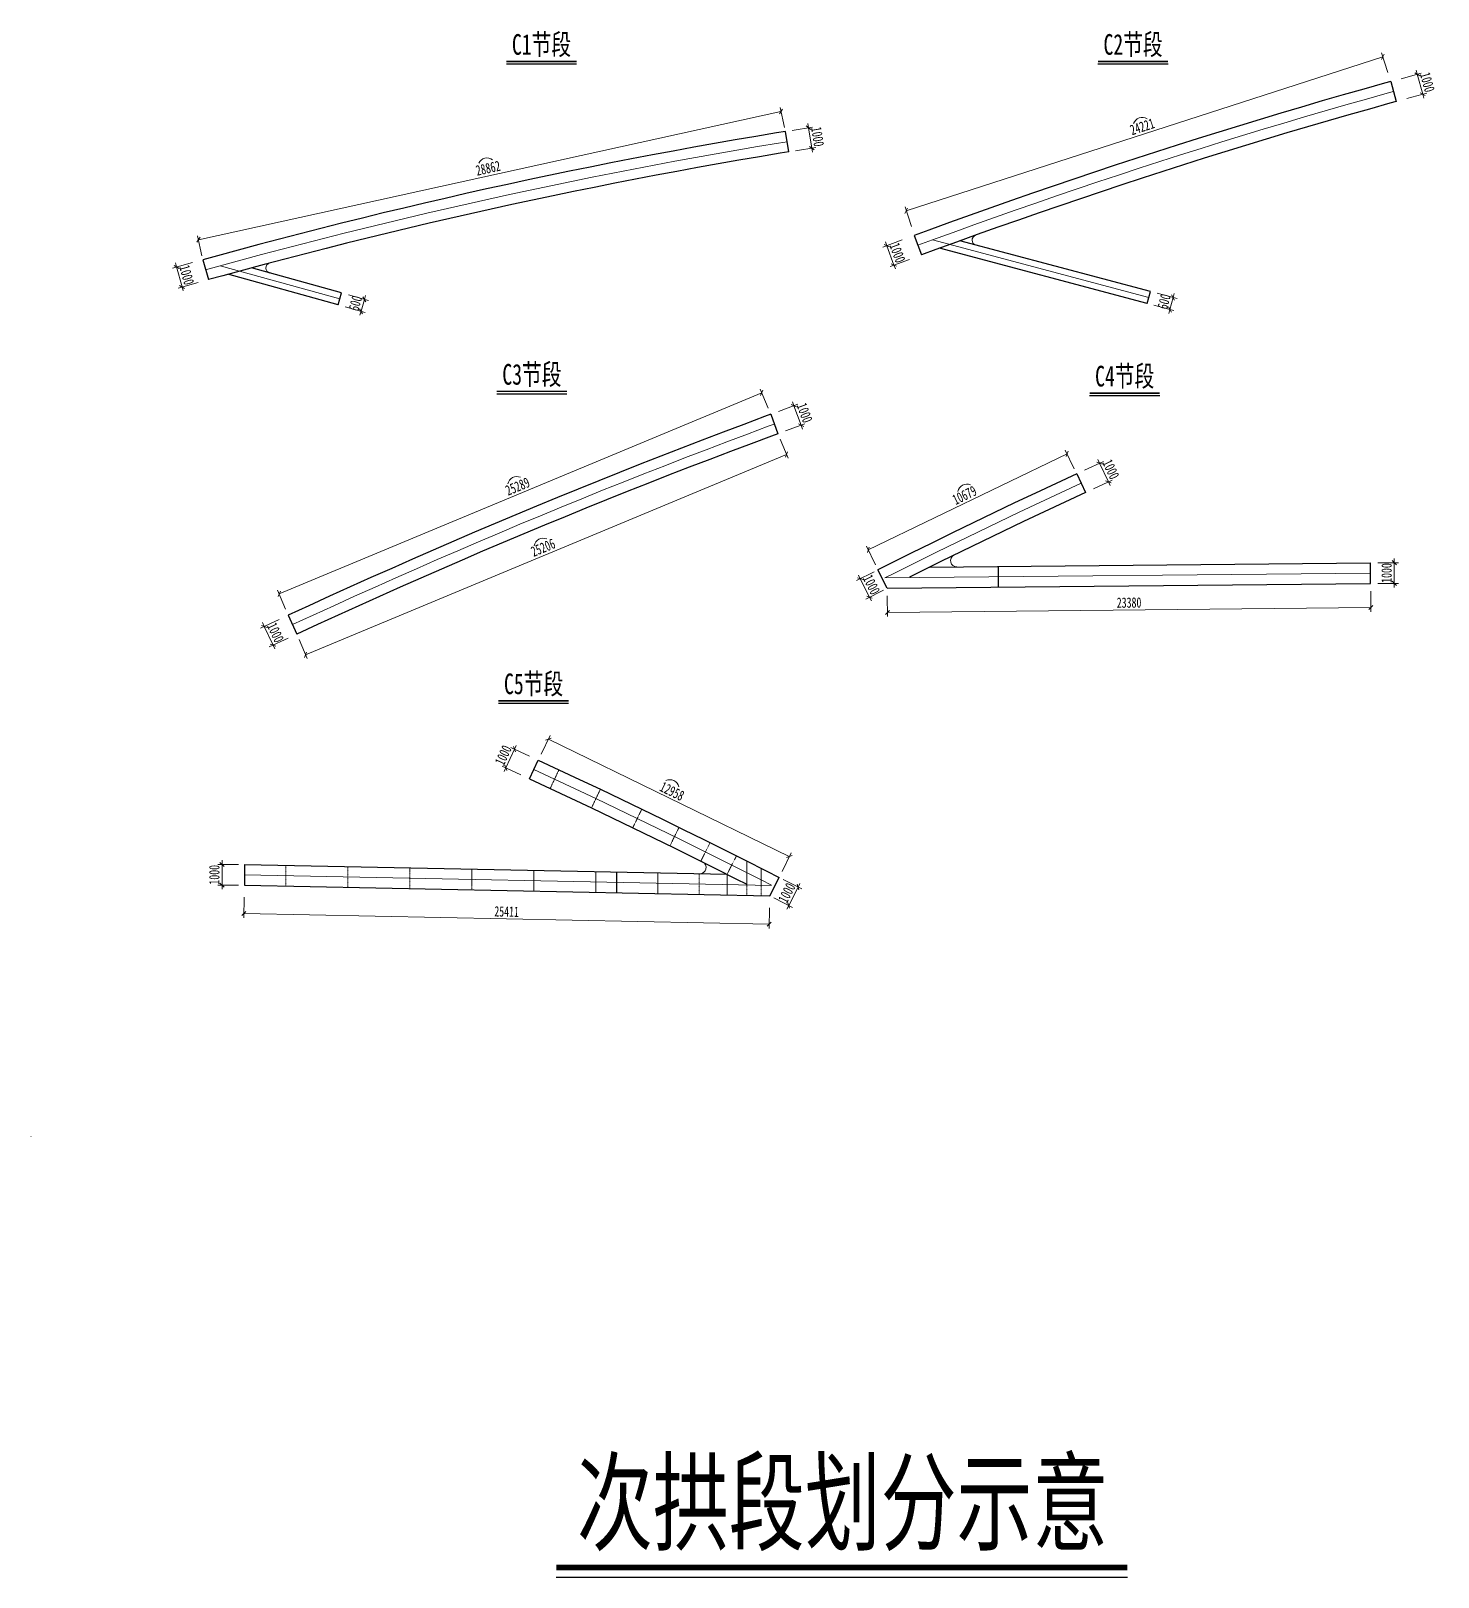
# Model space of a CAD drawing. Header units: millimetres. Extents: x -333068 to 789443, y 114680 to 345248.
# Drawn here: x 335075 to 403132, y 270450 to 345248 of the extents above; entities that cross this region are included whole.
import ezdxf
from ezdxf.enums import TextEntityAlignment as Align

# ---------------------------------------------------------------- set-up
doc = ezdxf.new("R2010")
doc.units = ezdxf.units.MM
doc.linetypes.add('CENTER2', pattern=[28.575, 19.05, -3.175, 3.175, -3.175])
doc.linetypes.add('DASHED', pattern=[0.75, 0.5, -0.25])
doc.layers.get('Defpoints').update_dxf_attribs({"color": 8})
for name, color, linetype, lineweight in [('中心线', 2, 'CENTER2', 15), ('标注', 4, 'Continuous', 13), ('标注线及字体', 2, 'Continuous', 15), ('桥 构造粗实', 1, 'Continuous', 30), ('细实线', 4, 'Continuous', 15)]:
    doc.layers.add(name, color=color, linetype=linetype, lineweight=lineweight)
doc.styles.add('111', font='', dxfattribs={"width": 0.7})
doc.styles.get('111').set_extended_font_data('仿宋_GB2312')
doc.dimstyles.new('200', dxfattribs={"dimscale": 0, "dimtxt": 2.5, "dimasz": 1, "dimexe": 1, "dimexo": 1, "dimgap": 0.6, "dimtad": 1, "dimdec": 0, "dimdsep": 46, "dimtxsty": '111', "dimblk": 'OBLIQUE', "dimcen": 0, "dimclrd": 4, "dimclre": 4, "dimclrt": 4, "dimadec": 1, "dimazin": 2, "dimtfac": 1, "dimtdec": 0, "dimtix": 1, "dimtmove": 2, "dimatfit": 3, "dimfxl": 4, "dimfxlon": 1, "dimtolj": 1, "dimlwd": -1, "dimlwe": -1, "dimarcsym": 0})

# ---------------------------------------------------------------- blocks, each defined once
blk = doc.blocks.new('_Oblique')
at = {"color": 0, "linetype": 'ByBlock', "lineweight": -2}
blk.add_line((-0.5, -0.5), (0.5, 0.5), dxfattribs=at)
blk = doc.blocks.new('*D70')
at = {"layer": 'Defpoints', "color": 0}
for p in [(385191, 324788), (385657, 323823), (376041, 319178)]:
    blk.add_point(p, dxfattribs=at)
at = {"layer": '细实线', "color": 4}
for p, q in [((375575, 320143), (385191, 324788)), ((385539, 324067), (385104, 324968)), ((375923, 319423), (375488, 320323))]:
    blk.add_line(p, q, dxfattribs=at)
at = {"layer": '细实线', "color": 4, "xscale": 199.9999999999998, "yscale": 199.9999999999998, "zscale": 199.9999999999998}
for p, rotation in [((385191, 324788), 25.77917402964277), ((375575, 320143), 205.7791740296427)]:
    blk.add_blockref('_Oblique', p, dxfattribs=dict(at, rotation=rotation))
at = {"layer": '细实线', "color": 4, "insert": (380227, 322788), "char_height": 500, "attachment_point": 5, "rotation": 25.77917, "style": '111'}
blk.add_mtext('\\A1;10679', dxfattribs=at)
blk = doc.blocks.new('*D71')
at = {"layer": 'Defpoints', "color": 0, "transparency": 16777216}
for p in [(386764, 324338), (385657, 323823), (386080, 322916)]:
    blk.add_point(p, dxfattribs=at)
at = {"layer": '细实线', "color": 4, "transparency": 16777216}
for p, q in [((386039, 324000), (386945, 324422)), ((386764, 324338), (386680, 324519)), ((387186, 323431), (386764, 324338)), ((386461, 323094), (387368, 323516)), ((387186, 323431), (387271, 323250))]:
    blk.add_line(p, q, dxfattribs=at)
at = {"layer": '细实线', "color": 4, "transparency": 16777216, "xscale": 199.9999999999998, "yscale": 199.9999999999998, "zscale": 199.9999999999998}
for p, rotation in [((386764, 324338), 294.9657163053859), ((387186, 323431), 114.9657163053859)]:
    blk.add_blockref('_Oblique', p, dxfattribs=dict(at, rotation=rotation))
at = {"layer": '细实线', "color": 4, "transparency": 16777216, "insert": (387311, 324041), "char_height": 500, "attachment_point": 5, "rotation": 294.96572, "style": '111'}
blk.add_mtext('\\A1;1000', dxfattribs=at)
blk = doc.blocks.new('*D72')
at = {"layer": 'Defpoints', "color": 0}
for p in [(376489, 318284), (399869, 318523), (399880, 317352)]:
    blk.add_point(p, dxfattribs=at)
at = {"layer": '细实线', "color": 4}
for p, q in [((376493, 317913), (376503, 316913)), ((399872, 318152), (399883, 317152)), ((376501, 317113), (399880, 317352))]:
    blk.add_line(p, q, dxfattribs=at)
at = {"layer": '细实线', "color": 4, "xscale": 199.9999999999998, "yscale": 199.9999999999998, "zscale": 199.9999999999998}
for p, rotation in [((376501, 317113), 180.5857953001401), ((399880, 317352), 0.5857953001401472)]:
    blk.add_blockref('_Oblique', p, dxfattribs=dict(at, rotation=rotation))
at = {"layer": '细实线', "color": 4, "insert": (388187, 317590), "char_height": 500, "attachment_point": 5, "rotation": 0.5858, "style": '111'}
blk.add_mtext('\\A1;23380', dxfattribs=at)
blk = doc.blocks.new('*D73')
at = {"layer": 'Defpoints', "color": 0, "transparency": 16777216}
for p in [(399869, 319523), (399869, 318523), (401014, 318523)]:
    blk.add_point(p, dxfattribs=at)
at = {"layer": '细实线', "color": 4, "transparency": 16777216}
for p, q in [((400214, 319523), (401214, 319523)), ((401014, 319523), (401014, 319723)), ((401014, 319523), (401014, 318523)), ((400214, 318523), (401214, 318523)), ((401014, 318523), (401014, 318323))]:
    blk.add_line(p, q, dxfattribs=at)
at = {"layer": '细实线', "color": 4, "transparency": 16777216, "xscale": 199.9999999999998, "yscale": 199.9999999999998, "zscale": 199.9999999999998}
for p, rotation in [((401014, 319523), 270), ((401014, 318523), 90)]:
    blk.add_blockref('_Oblique', p, dxfattribs=dict(at, rotation=rotation))
at = {"layer": '细实线', "color": 4, "transparency": 16777216, "insert": (400644, 319023), "char_height": 500, "attachment_point": 5, "rotation": 90, "style": '111'}
blk.add_mtext('\\A1;1000', dxfattribs=at)
blk = doc.blocks.new('*D74')
at = {"layer": 'Defpoints', "color": 0, "transparency": 16777216}
for p in [(370422, 327735), (370853, 326700), (347516, 316978)]:
    blk.add_point(p, dxfattribs=at)
at = {"layer": '细实线', "color": 4, "transparency": 16777216}
for p, q in [((347085, 318013), (370422, 327735)), ((370730, 326996), (370345, 327919)), ((347393, 317274), (347008, 318197))]:
    blk.add_line(p, q, dxfattribs=at)
at = {"layer": '细实线', "color": 4, "transparency": 16777216, "xscale": 199.9999999999998, "yscale": 199.9999999999998, "zscale": 199.9999999999998}
for p, rotation in [((370422, 327735), 22.61576914967875), ((347085, 318013), 202.6157691496787)]:
    blk.add_blockref('_Oblique', p, dxfattribs=dict(at, rotation=rotation))
at = {"layer": '细实线', "color": 4, "transparency": 16777216, "insert": (358611, 323215), "char_height": 500, "attachment_point": 5, "rotation": 22.61577, "style": '111'}
blk.add_mtext('\\A1;25289', dxfattribs=at)
blk = doc.blocks.new('*D75')
at = {"layer": 'Defpoints', "color": 0, "transparency": 16777216}
for p in [(346361, 316440), (347515, 316978), (347937, 316071)]:
    blk.add_point(p, dxfattribs=at)
at = {"layer": '细实线', "color": 4, "transparency": 16777216}
for p, q in [((347086, 316778), (346180, 316356)), ((346361, 316440), (346277, 316622)), ((346783, 315534), (346361, 316440)), ((347509, 315871), (346602, 315449)), ((346783, 315534), (346868, 315353))]:
    blk.add_line(p, q, dxfattribs=at)
at = {"layer": '细实线', "color": 4, "transparency": 16777216, "xscale": 199.9999999999998, "yscale": 199.9999999999998, "zscale": 199.9999999999998}
for p, rotation in [((346361, 316440), 294.9657163053859), ((346783, 315534), 114.9657163053859)]:
    blk.add_blockref('_Oblique', p, dxfattribs=dict(at, rotation=rotation))
at = {"layer": '细实线', "color": 4, "transparency": 16777216, "insert": (346908, 316143), "char_height": 500, "attachment_point": 5, "rotation": 294.96572, "style": '111'}
blk.add_mtext('\\A1;1000', dxfattribs=at)
blk = doc.blocks.new('*D76')
at = {"layer": 'Defpoints', "color": 0, "transparency": 16777216}
for p in [(371978, 327115), (370853, 326700), (371199, 325762)]:
    blk.add_point(p, dxfattribs=at)
at = {"layer": '细实线', "color": 4, "transparency": 16777216}
for p, q in [((371228, 326838), (372166, 327184)), ((371978, 327115), (371909, 327303)), ((372324, 326177), (371978, 327115)), ((371574, 325900), (372512, 326246)), ((372324, 326177), (372394, 325989))]:
    blk.add_line(p, q, dxfattribs=at)
at = {"layer": '细实线', "color": 4, "transparency": 16777216, "xscale": 199.9999999999998, "yscale": 199.9999999999998, "zscale": 199.9999999999998}
for p, rotation in [((371978, 327115), 290.2457707662396), ((372324, 326177), 110.2457707662396)]:
    blk.add_blockref('_Oblique', p, dxfattribs=dict(at, rotation=rotation))
at = {"layer": '细实线', "color": 4, "transparency": 16777216, "insert": (372498, 326774), "char_height": 500, "attachment_point": 5, "rotation": 290.24577, "style": '111'}
blk.add_mtext('\\A1;1000', dxfattribs=at)
blk = doc.blocks.new('*D77')
at = {"layer": 'Defpoints', "color": 0, "transparency": 16777216}
for p in [(377800, 335348), (376468, 334857), (378146, 334410)]:
    blk.add_point(p, dxfattribs=at)
at = {"layer": '细实线', "color": 4, "transparency": 16777216}
for p, q in [((377219, 335134), (376280, 334788)), ((376468, 334857), (376399, 335045)), ((376814, 333919), (376468, 334857)), ((377565, 334196), (376627, 333850)), ((376814, 333919), (376883, 333731))]:
    blk.add_line(p, q, dxfattribs=at)
at = {"layer": '细实线', "color": 4, "transparency": 16777216, "xscale": 199.9999999999998, "yscale": 199.9999999999998, "zscale": 199.9999999999998}
for p, rotation in [((376468, 334857), 290.2457707662396), ((376814, 333919), 110.2457707662396)]:
    blk.add_blockref('_Oblique', p, dxfattribs=dict(at, rotation=rotation))
at = {"layer": '细实线', "color": 4, "transparency": 16777216, "insert": (376988, 334516), "char_height": 500, "attachment_point": 5, "rotation": 290.24577, "style": '111'}
blk.add_mtext('\\A1;1000', dxfattribs=at)
blk = doc.blocks.new('*D78')
at = {"layer": 'Defpoints', "color": 0, "transparency": 16777216}
for p in [(400453, 343991), (400840, 342797), (377800, 335348)]:
    blk.add_point(p, dxfattribs=at)
at = {"layer": '细实线', "color": 4, "transparency": 16777216}
for p, q in [((400700, 343230), (400392, 344182)), ((377414, 336543), (400453, 343991)), ((377660, 335782), (377352, 336733))]:
    blk.add_line(p, q, dxfattribs=at)
at = {"layer": '细实线', "color": 4, "transparency": 16777216, "xscale": 199.9999999999998, "yscale": 199.9999999999998, "zscale": 199.9999999999998}
for p, rotation in [((400453, 343991), 17.91513529321717), ((377414, 336543), 197.9151352932172)]:
    blk.add_blockref('_Oblique', p, dxfattribs=dict(at, rotation=rotation))
at = {"layer": '细实线', "color": 4, "transparency": 16777216, "insert": (388820, 340619), "char_height": 500, "attachment_point": 5, "rotation": 17.91514, "style": '111'}
blk.add_mtext('\\A1;24221', dxfattribs=at)
blk = doc.blocks.new('*D79')
at = {"layer": 'Defpoints', "color": 0, "transparency": 16777216}
for p in [(389219, 332642), (389065, 332062), (390161, 331771)]:
    blk.add_point(p, dxfattribs=at)
at = {"layer": '细实线', "color": 4, "transparency": 16777216}
for p, q in [((389542, 332556), (390509, 332299)), ((390315, 332351), (390161, 331771)), ((390315, 332351), (390367, 332544)), ((389388, 331976), (390354, 331719)), ((390161, 331771), (390110, 331578))]:
    blk.add_line(p, q, dxfattribs=at)
at = {"layer": '细实线', "color": 4, "transparency": 16777216, "xscale": 199.9999999999998, "yscale": 199.9999999999998, "zscale": 199.9999999999998}
for p, rotation in [((390315, 332351), 255.1039070504738), ((390161, 331771), 75.10390705047378)]:
    blk.add_blockref('_Oblique', p, dxfattribs=dict(at, rotation=rotation))
at = {"layer": '细实线', "color": 4, "transparency": 16777216, "insert": (389881, 332156), "char_height": 500, "attachment_point": 5, "rotation": 75.10391, "style": '111'}
blk.add_mtext('\\A1;600', dxfattribs=at)
blk = doc.blocks.new('*D80')
at = {"layer": 'Defpoints', "color": 0, "transparency": 16777216}
for p in [(342121, 333828), (343391, 334179), (343657, 333215)]:
    blk.add_point(p, dxfattribs=at)
at = {"layer": '细实线', "color": 4, "transparency": 16777216}
for p, q in [((342892, 334041), (341928, 333775)), ((342121, 333828), (342068, 334021)), ((342387, 332864), (342121, 333828)), ((343158, 333077), (342194, 332811)), ((342387, 332864), (342440, 332671))]:
    blk.add_line(p, q, dxfattribs=at)
at = {"layer": '细实线', "color": 4, "transparency": 16777216, "xscale": 199.9999999999998, "yscale": 199.9999999999998, "zscale": 199.9999999999998}
for p, rotation in [((342121, 333828), 285.4360448940577), ((342387, 332864), 105.4360448940577)]:
    blk.add_blockref('_Oblique', p, dxfattribs=dict(at, rotation=rotation))
at = {"layer": '细实线', "color": 4, "transparency": 16777216, "insert": (342611, 333444), "char_height": 500, "attachment_point": 5, "rotation": 285.43604, "style": '111'}
blk.add_mtext('\\A1;1000', dxfattribs=at)
blk = doc.blocks.new('*D81')
at = {"layer": 'Defpoints', "color": 0, "transparency": 16777216}
for p in [(371351, 341349), (371564, 340384), (343391, 334179)]:
    blk.add_point(p, dxfattribs=at)
at = {"layer": '细实线', "color": 4, "transparency": 16777216}
for p, q in [((343178, 335144), (371351, 341349)), ((371521, 340579), (371308, 341544)), ((343348, 334374), (343135, 335339))]:
    blk.add_line(p, q, dxfattribs=at)
at = {"layer": '细实线', "color": 4, "transparency": 16777216, "xscale": 199.9999999999998, "yscale": 199.9999999999998, "zscale": 199.9999999999998}
for p, rotation in [((371351, 341349), 12.4209331743771), ((343178, 335144), 192.4209331743771)]:
    blk.add_blockref('_Oblique', p, dxfattribs=dict(at, rotation=rotation))
at = {"layer": '细实线', "color": 4, "transparency": 16777216, "insert": (357185, 338608), "char_height": 500, "attachment_point": 5, "rotation": 12.42093, "style": '111'}
blk.add_mtext('\\A1;28862', dxfattribs=at)
blk = doc.blocks.new('*D82')
at = {"layer": 'Defpoints', "color": 0, "transparency": 16777216}
for p in [(371564, 340384), (372679, 340566), (371725, 339397)]:
    blk.add_point(p, dxfattribs=at)
at = {"layer": '细实线', "color": 4, "transparency": 16777216}
for p, q in [((371889, 340437), (372876, 340598)), ((372679, 340566), (372646, 340763)), ((372840, 339579), (372679, 340566)), ((372050, 339450), (373037, 339611)), ((372840, 339579), (372872, 339381))]:
    blk.add_line(p, q, dxfattribs=at)
at = {"layer": '细实线', "color": 4, "transparency": 16777216, "xscale": 199.9999999999998, "yscale": 199.9999999999998, "zscale": 199.9999999999998}
for p, rotation in [((372679, 340566), 279.2720327565289), ((372840, 339579), 99.2720327565289)]:
    blk.add_blockref('_Oblique', p, dxfattribs=dict(at, rotation=rotation))
at = {"layer": '细实线', "color": 4, "transparency": 16777216, "insert": (373124, 340132), "char_height": 500, "attachment_point": 5, "rotation": 279.27203, "style": '111'}
blk.add_mtext('\\A1;1000', dxfattribs=at)
blk = doc.blocks.new('*D83')
at = {"layer": 'Defpoints', "color": 0, "transparency": 16777216}
for p in [(350088, 332572), (349928, 331994), (351043, 331684)]:
    blk.add_point(p, dxfattribs=at)
at = {"layer": '细实线', "color": 4, "transparency": 16777216}
for p, q in [((350433, 332476), (351397, 332209)), ((351204, 332262), (351043, 331684)), ((351204, 332262), (351257, 332455)), ((350272, 331898), (351236, 331631)), ((351043, 331684), (350990, 331491))]:
    blk.add_line(p, q, dxfattribs=at)
at = {"layer": '细实线', "color": 4, "transparency": 16777216, "xscale": 199.9999999999998, "yscale": 199.9999999999998, "zscale": 199.9999999999998}
for p, rotation in [((351204, 332262), 254.4762664412901), ((351043, 331684), 74.47626644129011)]:
    blk.add_blockref('_Oblique', p, dxfattribs=dict(at, rotation=rotation))
at = {"layer": '细实线', "color": 4, "transparency": 16777216, "insert": (350767, 332072), "char_height": 500, "attachment_point": 5, "rotation": 74.47627, "style": '111'}
blk.add_mtext('\\A1;600', dxfattribs=at)
blk = doc.blocks.new('*D84')
at = {"layer": 'Defpoints', "color": 0, "transparency": 16777216}
for p in [(400840, 342797), (402124, 343151), (401106, 341833)]:
    blk.add_point(p, dxfattribs=at)
at = {"layer": '细实线', "color": 4, "transparency": 16777216}
for p, q in [((402124, 343151), (402071, 343344)), ((401353, 342938), (402317, 343205)), ((402391, 342187), (402124, 343151)), ((401619, 341974), (402583, 342241)), ((402391, 342187), (402444, 341995))]:
    blk.add_line(p, q, dxfattribs=at)
at = {"layer": '细实线', "color": 4, "transparency": 16777216, "xscale": 199.9999999999998, "yscale": 199.9999999999998, "zscale": 199.9999999999998}
for p, rotation in [((402124, 343151), 285.4360448940577), ((402391, 342187), 105.4360448940577)]:
    blk.add_blockref('_Oblique', p, dxfattribs=dict(at, rotation=rotation))
at = {"layer": '细实线', "color": 4, "transparency": 16777216, "insert": (402614, 342768), "char_height": 500, "attachment_point": 5, "rotation": 285.43604, "style": '111'}
blk.add_mtext('\\A1;1000', dxfattribs=at)
blk = doc.blocks.new('*D85')
at = {"layer": 'Defpoints', "color": 0, "transparency": 16777216}
for p in [(371199, 325762), (371617, 324758), (347937, 316071)]:
    blk.add_point(p, dxfattribs=at)
at = {"layer": '细实线', "color": 4, "transparency": 16777216}
for p, q in [((371310, 325497), (371694, 324574)), ((348355, 315068), (371617, 324758)), ((348048, 315806), (348432, 314883))]:
    blk.add_line(p, q, dxfattribs=at)
at = {"layer": '细实线', "color": 4, "transparency": 16777216, "xscale": 199.9999999999998, "yscale": 199.9999999999998, "zscale": 199.9999999999998}
for p, rotation in [((371617, 324758), 22.61588549800887), ((348355, 315068), 202.6158854980089)]:
    blk.add_blockref('_Oblique', p, dxfattribs=dict(at, rotation=rotation))
at = {"layer": '细实线', "color": 4, "transparency": 16777216, "insert": (359844, 320255), "char_height": 500, "attachment_point": 5, "rotation": 22.61589, "style": '111'}
blk.add_mtext('\\A1;25206', dxfattribs=at)
blk = doc.blocks.new('*D94')
at = {"layer": 'Defpoints', "color": 0, "transparency": 16777216}
for p in [(359612, 309970), (358044, 309597), (359190, 309064)]:
    blk.add_point(p, dxfattribs=at)
at = {"layer": '细实线', "color": 4, "transparency": 16777216}
for p, q in [((358466, 310504), (358044, 309597)), ((359191, 310166), (358285, 310588)), ((358466, 310504), (358551, 310685)), ((358769, 309260), (357863, 309682)), ((358044, 309597), (357960, 309416))]:
    blk.add_line(p, q, dxfattribs=at)
at = {"layer": '细实线', "color": 4, "transparency": 16777216, "xscale": 199.9999999999998, "yscale": 199.9999999999998, "zscale": 199.9999999999998}
for p, rotation in [((358466, 310504), 245.0342836917258), ((358044, 309597), 65.03428369172575)]:
    blk.add_blockref('_Oblique', p, dxfattribs=dict(at, rotation=rotation))
at = {"layer": '细实线', "color": 4, "transparency": 16777216, "insert": (357920, 310207), "char_height": 500, "attachment_point": 5, "rotation": 65.03428, "style": '111'}
blk.add_mtext('\\A1;1000', dxfattribs=at)
blk = doc.blocks.new('*D95')
at = {"layer": 'Defpoints', "color": 0}
for p in [(359612, 309970), (371753, 305307), (371261, 304297)]:
    blk.add_point(p, dxfattribs=at)
at = {"layer": '细实线', "color": 4}
for p, q in [((359754, 310261), (360191, 311160)), ((360104, 310980), (371753, 305307)), ((371402, 304587), (371840, 305486))]:
    blk.add_line(p, q, dxfattribs=at)
at = {"layer": '细实线', "color": 4, "xscale": 199.9999999999998, "yscale": 199.9999999999998, "zscale": 199.9999999999998}
for p, rotation in [((360104, 310980), 154.0314142669609), ((371753, 305307), 334.031414266961)]:
    blk.add_blockref('_Oblique', p, dxfattribs=dict(at, rotation=rotation))
at = {"layer": '细实线', "color": 4, "insert": (366085, 308465), "char_height": 500, "attachment_point": 5, "rotation": 334.03141, "style": '111'}
blk.add_mtext('\\A1;12958', dxfattribs=at)
blk = doc.blocks.new('*D96')
at = {"layer": 'Defpoints', "color": 0}
for p in [(345401, 303924), (370806, 303406), (345373, 302549)]:
    blk.add_point(p, dxfattribs=at)
at = {"layer": '细实线', "color": 4}
for p, q in [((345389, 303349), (345369, 302349)), ((370778, 302032), (345373, 302549)), ((370795, 302831), (370774, 301832))]:
    blk.add_line(p, q, dxfattribs=at)
at = {"layer": '细实线', "color": 4, "xscale": 199.9999999999998, "yscale": 199.9999999999998, "zscale": 199.9999999999998}
for p, rotation in [((345373, 302549), 178.8322584214023), ((370778, 302032), 358.8322584214023)]:
    blk.add_blockref('_Oblique', p, dxfattribs=dict(at, rotation=rotation))
at = {"layer": '细实线', "color": 4, "insert": (358083, 302643), "char_height": 500, "attachment_point": 5, "rotation": 358.83226, "style": '111'}
blk.add_mtext('\\A1;25411', dxfattribs=at)
blk = doc.blocks.new('*D97')
at = {"layer": 'Defpoints', "color": 0, "transparency": 16777216}
for p in [(344317, 304924), (345401, 304924), (345401, 303924)]:
    blk.add_point(p, dxfattribs=at)
at = {"layer": '细实线', "color": 4, "transparency": 16777216}
for p, q in [((345117, 304924), (344117, 304924)), ((344317, 304924), (344317, 305124)), ((344317, 303924), (344317, 304924)), ((345117, 303924), (344117, 303924)), ((344317, 303924), (344317, 303724))]:
    blk.add_line(p, q, dxfattribs=at)
at = {"layer": '细实线', "color": 4, "transparency": 16777216, "xscale": 199.9999999999998, "yscale": 199.9999999999998, "zscale": 199.9999999999998}
for p, rotation in [((344317, 304924), 270), ((344317, 303924), 90)]:
    blk.add_blockref('_Oblique', p, dxfattribs=dict(at, rotation=rotation))
at = {"layer": '细实线', "color": 4, "transparency": 16777216, "insert": (343947, 304424), "char_height": 500, "attachment_point": 5, "rotation": 90, "style": '111'}
blk.add_mtext('\\A1;1000', dxfattribs=at)
blk = doc.blocks.new('*D101')
at = {"layer": 'Defpoints', "color": 0}
for p in [(371261, 304297), (372178, 303829), (370806, 303406)]:
    blk.add_point(p, dxfattribs=at)
at = {"layer": '细实线', "color": 4}
for p, q in [((371465, 304193), (372356, 303738)), ((371724, 302938), (372178, 303829)), ((372178, 303829), (372269, 304007)), ((371011, 303302), (371902, 302848)), ((371724, 302938), (371633, 302760))]:
    blk.add_line(p, q, dxfattribs=at)
at = {"layer": '细实线', "color": 4, "xscale": 199.9999999999998, "yscale": 199.9999999999998, "zscale": 199.9999999999998}
for p, rotation in [((372178, 303829), 242.9820432301862), ((371724, 302938), 62.98204323018621)]:
    blk.add_blockref('_Oblique', p, dxfattribs=dict(at, rotation=rotation))
at = {"layer": '细实线', "color": 4, "insert": (371632, 303546), "char_height": 500, "attachment_point": 5, "rotation": 62.98204, "style": '111'}
blk.add_mtext('\\A1;1000', dxfattribs=at)
blk = doc.blocks.new('*D102')
at = {"layer": 'Defpoints', "color": 0}
for p in [(376041, 319178), (376489, 318284), (375634, 317855)]:
    blk.add_point(p, dxfattribs=at)
at = {"layer": '细实线', "color": 4}
for p, q in [((375862, 319088), (375007, 318659)), ((375185, 318749), (375096, 318927)), ((375185, 318749), (375634, 317855)), ((376311, 318195), (375455, 317765)), ((375634, 317855), (375724, 317676))]:
    blk.add_line(p, q, dxfattribs=at)
at = {"layer": '细实线', "color": 4, "xscale": 199.9999999999998, "yscale": 199.9999999999998, "zscale": 199.9999999999998}
for p, rotation in [((375185, 318749), 296.6501661137066), ((375634, 317855), 116.6501661137066)]:
    blk.add_blockref('_Oblique', p, dxfattribs=dict(at, rotation=rotation))
at = {"layer": '细实线', "color": 4, "insert": (375730, 318462), "char_height": 500, "attachment_point": 5, "rotation": 296.65017, "style": '111'}
blk.add_mtext('\\A1;1000', dxfattribs=at)

msp = doc.modelspace()

# ---------------------------------------------------------------- linework, layer by layer
at = {"color": 4}
for p, q in [((358071.84756, 343651.57141), (361462.74845, 343651.57141)), ((386682.20808, 343651.57141), (390073.10897, 343651.57141)), ((357607.21454, 327692.86151), (360998.11543, 327692.86151)), ((386276.56995, 327605.97773), (389667.47084, 327605.97773)), ((357687.19164, 312719.32872), (361078.09253, 312719.32872)), ((360481.07729, 270449.77129), (388105.12431, 270449.77129))]:
    msp.add_line(p, q, dxfattribs=at)
at = {"color": 6}
for points, const_width in [([(358071.84756, 343771.57141), (361462.74845, 343771.57141)], 72), ([(386682.20808, 343771.57141), (390073.10897, 343771.57141)], 72), ([(357607.21454, 327812.86151), (360998.11543, 327812.86151)], 72), ([(386276.56995, 327725.97773), (389667.47084, 327725.97773)], 72), ([(357687.19164, 312839.32872), (361078.09253, 312839.32872)], 72), ([(360481.07729, 270911.30975), (388105.12431, 270911.30975)], 276.92308)]:
    msp.add_lwpolyline(points, dxfattribs=dict(at, const_width=const_width))
at = {"layer": '中心线', "color": 2, "linetype": 'DASHED', "ltscale": 2}
for p, q in [((360613.54883, 309504.10133), (360188.47541, 308598.93943)), ((362615.04007, 308560.14628), (362186.98419, 307656.39102)), ((364619.47198, 307598.6447), (364182.55226, 306699.14123)), ((365981.09006, 305822.31078), (366420.93535, 306720.38434)), ((367923.84116, 305977.8519), (367478.18425, 305082.64806)), ((368748.4631, 304447.96685), (369197.00491, 305341.7287)), ((347401.0127, 304883.10811), (347401.0127, 303883.10811)), ((350401.0127, 304821.95684), (350401.0127, 303821.95684)), ((353401.0127, 304760.80556), (353401.0127, 303760.80556)), ((356401.0127, 304699.65429), (356401.0127, 303699.65429)), ((359401.0127, 304638.50302), (359401.0127, 303638.50302)), ((362401.0127, 304577.35174), (362401.0127, 303577.35174)), ((365401.0127, 304516.20047), (365401.0127, 303516.20047)), ((367401.0127, 304475.43295), (367401.0127, 303475.43295)), ((368748.4631, 304447.96685), (368748.4631, 303447.96685)), ((369701.0127, 303414.27697), (369701.0127, 305088.48584)), ((370401.0127, 303414.27697), (370401.0127, 304734.36334))]:
    msp.add_line(p, q, dxfattribs=at)
at = {"layer": '标注', "color": 8, "ltscale": 550}
for p, q in [((389141.83947, 332352.40068), (378672.81448, 335137.22843)), ((350008.16045, 332283.0506), (344223.62248, 333889.82566)), ((376368.51271, 318783.04594), (399868.51271, 319023.31964)), ((345401.0127, 304423.87563), (370901.0127, 303904.0898))]:
    msp.add_line(p, q, dxfattribs=at)
at = {"layer": '标注', "ltscale": 550}
msp.add_line((335090.64451, 291765.9206), (335075.12223, 291769.80117), dxfattribs=at)
at = {"layer": '标注', "color": 8, "ltscale": 550}
for points in [[(400972.81495, 342314.60847), (400672.81448, 342231.77149), (399672.81448, 341951.61766), (398672.81448, 341667.43284), (397672.81448, 341379.21702), (396672.81448, 341086.97022), (395672.81448, 340790.69243), (394672.81448, 340490.38365), (393672.81448, 340186.04387), (392672.81448, 339877.67311), (391672.81448, 339565.27136), (390672.81448, 339248.83861), (389672.81448, 338928.37488), (388672.81448, 338603.88015), (387672.81448, 338275.35444), (386672.81448, 337942.79773), (385672.81448, 337606.21003), (384672.81448, 337265.59135), (383672.81448, 336920.94167), (382672.81448, 336572.261), (381672.81448, 336219.54935), (380672.81448, 335862.8067), (379672.81448, 335502.03306), (378672.81448, 335137.22843), (377972.81448, 334879.0435)], [(371644.27117, 339890.10104), (371223.62248, 339821.42799), (370223.62248, 339654.14189), (369223.62248, 339482.8248), (368223.62248, 339307.47672), (367223.62248, 339128.09765), (366223.62248, 338944.68759), (365223.62248, 338757.24653), (364223.62248, 338565.77449), (363223.62248, 338370.27146), (362223.62248, 338170.73743), (361223.62248, 337967.17242), (360223.62248, 337759.57642), (359223.62248, 337547.94942), (358223.62248, 337332.29144), (357223.62248, 337112.60246), (356223.62248, 336888.8825), (355223.62248, 336661.13154), (354223.62248, 336429.34959), (353223.62248, 336193.53666), (352223.62248, 335953.69273), (351223.62248, 335709.81781), (350223.62248, 335461.9119), (349223.62248, 335209.97501), (348223.62248, 334954.00712), (347223.62248, 334694.00824), (346223.62248, 334429.97837), (345223.62248, 334161.91751), (344223.62248, 333889.82566), (343523.62296, 333696.5398)], [(371026.39546, 326230.89905), (370726.39546, 326120.24836), (369726.39546, 325747.38175), (368726.39546, 325370.48415), (367726.39546, 324989.55556), (366726.39546, 324604.59598), (365726.39546, 324215.60541), (364726.39546, 323822.58385), (363726.39546, 323425.5313), (362726.39546, 323024.44775), (361726.39546, 322619.33322), (360726.39546, 322210.1877), (359726.39546, 321797.01118), (358726.39546, 321379.80368), (357726.39546, 320958.56519), (356726.39546, 320533.2957), (355726.39546, 320103.99523), (354726.39546, 319670.66376), (353726.39546, 319233.30131), (352726.39546, 318791.90786), (351726.39546, 318346.48342), (350726.39546, 317897.028), (349726.39546, 317443.54158), (348726.39546, 316986.02417), (347726.39546, 316524.47578)], [(385868.51271, 323369.30524), (384868.51271, 322903.72585), (383868.51271, 322434.11547), (382868.51271, 321960.4741), (381868.51271, 321482.80174), (380868.51271, 321001.09839), (379868.51271, 320515.36405), (378868.51271, 320025.59872), (377868.51271, 319531.8024), (376868.51271, 319033.97509), (376368.51271, 318783.04594)], [(359401.0127, 309517.10101), (360401.0127, 309051.52162), (361401.0127, 308581.91124), (362401.0127, 308108.26987), (363401.0127, 307630.59751), (364401.0127, 307148.89416), (365401.0127, 306663.15982), (366401.0127, 306173.39449), (367401.0127, 305679.59817), (368401.0127, 305181.77086), (369401.0127, 304679.91256), (370401.0127, 304174.02327), (370901.0127, 303919.06313)]]:
    msp.add_lwpolyline(points, dxfattribs=at)
at = {"layer": '标注'}
for centre, radius, start, end in [((380846.48263, 335128.14505), 250, 109.8381073073, 255.1039070476), ((379851.2883, 319618.67096), 300, 116.2799904431, 270.5857952966), ((367428.09797, 304774.94317), 300, 268.8322584192, 63.3498338924)]:
    msp.add_arc(centre, radius, start, end, dxfattribs=at)
at = {"layer": '标注', "ltscale": 550}
msp.add_arc((346684.58628, 333777.06591), 250, 105.0059693163, 254.4762664393, dxfattribs=at)
at = {"layer": '桥 构造粗实'}
for p, q in [((400839.73366, 342796.57255), (401105.89624, 341832.6444)), ((371724.83222, 339396.6338), (371563.71012, 340383.56828)), ((377799.79058, 335348.15194), (378145.83838, 334409.93506)), ((389064.71941, 332062.4826), (379024.42406, 334733.26551)), ((389218.95954, 332642.31877), (380009.72028, 335092.03543)), ((343390.54167, 334178.50388), (343656.70424, 333214.57572)), ((350088.4517, 332572.1065), (345735.04121, 333781.35631)), ((349927.86919, 331993.9947), (344599.75212, 333473.98941)), ((349927.86919, 331993.9947), (350088.4517, 332572.1065)), ((389064.71941, 332062.4826), (389218.95954, 332642.31877)), ((370853.37155, 326700.00749), (371199.41936, 325761.79061)), ((385657.47477, 323822.58549), (386079.55181, 322916.02249)), ((378538.97529, 319305.23764), (399868.51271, 319523.31964)), ((399868.51271, 318523.31964), (399868.51271, 319523.31964)), ((376489.40173, 318284.28196), (376040.85993, 319178.04381)), ((381868.51271, 318339.28021), (381868.51271, 319339.28021)), ((376489.40173, 318284.28196), (399868.51271, 318523.31964)), ((347515.35751, 316977.75603), (347937.43456, 316071.19303)), ((359189.9736, 309063.81826), (359612.05065, 309970.38126)), ((345401.0127, 304923.87563), (368748.4631, 304447.96685)), ((345401.0127, 304923.87563), (345401.0127, 303923.87563)), ((363401.0127, 304556.96799), (363401.0127, 303556.96799)), ((345401.0127, 303923.87563), (370806.47543, 303406.01683)), ((370806.47543, 303406.01683), (371260.74515, 304296.88102))]:
    msp.add_line(p, q, dxfattribs=at)
for points in [[(400839.73366, 342796.57255), (400538.83155, 342713.4866), (399537.03202, 342432.82862), (398535.23817, 342148.13402), (397533.45005, 341859.40284), (396531.6677, 341566.63515), (395529.89119, 341269.83102), (394528.12055, 340968.9905), (393526.35583, 340664.11365), (392524.59708, 340355.20054), (391522.84434, 340042.25123), (390521.09765, 339725.26577), (389519.35706, 339404.24424), (388517.62261, 339079.1867), (387515.89433, 338750.0932), (386514.17227, 338416.96381), (385512.45647, 338079.7986), (384510.74695, 337738.59762), (383509.04377, 337393.36094), (382507.34694, 337044.08862), (381505.65652, 336690.78073), (380503.97252, 336333.43733), (379502.29498, 335972.05848), (378500.62393, 335606.64424), (377799.79058, 335348.15194)], [(401105.89624, 341832.6444), (400806.79742, 341750.05638), (399808.59694, 341470.40669), (398810.39079, 341186.73165), (397812.17892, 340899.03121), (396813.96126, 340607.30529), (395815.73777, 340311.55384), (394817.50841, 340011.7768), (393819.27313, 339707.9741), (392821.03188, 339400.14568), (391822.78463, 339088.29149), (390824.53131, 338772.41145), (389826.2719, 338452.50551), (388828.00636, 338128.57361), (387829.73463, 337800.61568), (386831.45669, 337468.63165), (385833.17249, 337132.62147), (384834.88201, 336792.58508), (383836.58519, 336448.5224), (382838.28202, 336100.43339), (381839.97244, 335748.31796), (380841.65644, 335392.17607), (379843.33398, 335032.00764), (378845.00503, 334667.81262), (378145.83838, 334409.93506)], [(371563.71012, 340383.56828), (371142.0933, 340314.73718), (370140.15955, 340147.12759), (369138.22964, 339975.47987), (368136.30366, 339799.79407), (367134.38168, 339620.07024), (366132.46377, 339436.30842), (365130.55002, 339248.50865), (364128.6405, 339056.67098), (363126.73528, 338860.79547), (362124.83443, 338660.88217), (361122.93803, 338456.93111), (360121.04615, 338248.94236), (359119.15886, 338036.91597), (358117.27622, 337820.85197), (357115.39831, 337600.75044), (356113.52519, 337376.61142), (355111.65694, 337148.43497), (354109.7936, 336916.22114), (353107.93525, 336679.96998), (352106.08196, 336439.68155), (351104.23378, 336195.35591), (350102.39077, 335946.99311), (349100.553, 335694.5932), (348098.72052, 335438.15626), (347096.8934, 335177.68233), (346095.07168, 334913.17147), (345093.25543, 334644.62375), (344091.4447, 334372.03921), (343390.54167, 334178.50388)], [(371724.83222, 339396.6338), (371305.15167, 339328.11881), (370307.08542, 339161.15619), (369309.01532, 338990.16973), (368310.94131, 338815.15937), (367312.86329, 338636.12506), (366314.78119, 338453.06676), (365316.69494, 338265.98442), (364318.60446, 338074.878), (363320.50969, 337879.74744), (362322.41053, 337680.5927), (361324.30693, 337477.41373), (360326.19881, 337270.21047), (359328.08611, 337058.98288), (358329.96874, 336843.7309), (357331.84665, 336624.45448), (356333.71977, 336401.15357), (355335.58803, 336173.82811), (354337.45137, 335942.47805), (353339.30971, 335707.10334), (352341.16301, 335467.70391), (351343.01119, 335224.27972), (350344.85419, 334976.8307), (349346.69196, 334725.35681), (348348.52444, 334469.85797), (347350.35157, 334210.33414), (346352.17328, 333946.78526), (345353.98953, 333679.21127), (344355.80026, 333407.6121), (343656.70424, 333214.57572)], [(370853.37155, 326700.00749), (370552.54038, 326589.05023), (369550.8824, 326215.56542), (368549.231, 325838.04541), (367547.5862, 325456.49027), (366545.94804, 325070.90006), (365544.31652, 324681.27485), (364542.69169, 324287.61469), (363541.07355, 323889.91965), (362539.46214, 323488.1898), (361537.85747, 323082.42519), (360536.25956, 322672.62589), (359534.66843, 322258.79196), (358533.0841, 321840.92347), (357531.50659, 321419.02046), (356529.93592, 320993.08302), (355528.37209, 320563.11119), (354526.81512, 320129.10504), (353525.26503, 319691.06463), (352523.72182, 319248.99003), (351522.18552, 318802.88129), (350520.65613, 318352.73846), (349519.13365, 317898.56163), (348517.61811, 317440.35083), (347516.1095, 316978.10614), (347515.35751, 316977.75603)], [(371199.41936, 325761.79061), (370900.25053, 325651.44649), (369901.90851, 325279.19808), (368903.55991, 324902.92289), (367905.20471, 324522.62085), (366906.84288, 324138.2919), (365908.47439, 323749.93597), (364910.09923, 323357.553), (363911.71736, 322961.14294), (362913.32878, 322560.70571), (361914.93345, 322156.24125), (360916.53135, 321747.7495), (359918.12248, 321335.23041), (358919.70681, 320918.6839), (357921.28432, 320498.10991), (356922.855, 320073.50839), (355924.41882, 319644.87926), (354925.97579, 319212.22248), (353927.52588, 318775.53798), (352929.06909, 318334.82569), (351930.60539, 317890.08556), (350932.13479, 317441.31753), (349933.65726, 316988.52154), (348935.1728, 316531.69752), (347937.43456, 316071.19303)], [(385657.47477, 323822.58549), (384656.72509, 323356.65707), (383655.23038, 322886.34476), (382653.74263, 322411.99873), (381652.26184, 321933.61904), (380650.78802, 321451.20574), (379649.32116, 320964.7589), (378647.86128, 320474.27857), (377646.40838, 319979.76481), (376644.96245, 319481.21768), (376040.85993, 319178.04381)], [(386079.55181, 322916.02249), (386078.79866, 322915.67487), (385080.30032, 322450.79463), (384081.79503, 321981.88618), (383083.28279, 321508.94947), (382084.76358, 321031.98445), (381086.2374, 320550.99104), (380087.70425, 320065.9692), (379089.16413, 319576.91887), (378090.61704, 319083.83999), (377568.51271, 318823.9222)], [(359612.05065, 309970.38126), (360612.80032, 309504.45284), (361614.29503, 309034.14053), (362615.78278, 308559.7945), (363617.26357, 308081.41481), (364618.7374, 307599.00151), (365620.20425, 307112.55467), (366621.66413, 306622.07434), (367623.11704, 306127.56058), (368624.56297, 305629.01345), (369626.00192, 305126.43299), (370627.4339, 304619.81928), (371260.74515, 304296.88102)], [(359189.9736, 309063.81826), (359190.72675, 309063.47064), (360189.22509, 308598.5904), (361187.73038, 308129.68195), (362186.24263, 307656.74524), (363184.76184, 307179.78022), (364183.28801, 306698.78681), (365181.82116, 306213.76497), (366180.36128, 305724.71464), (367178.90837, 305231.63576), (368177.46244, 304734.52827), (369176.02349, 304233.39212), (369701.0127, 303967.8057)]]:
    msp.add_lwpolyline(points, dxfattribs=at)
at = {"layer": '细实线'}
for centre, start, end in [((388829.26323, 340615.1019), 59.3624408712, 160.5739653946), ((357138.91901, 338654.60849), 53.9661384638, 155.1776629863), ((358583.07594, 323240.78136), 67.3158032688, 168.5273277921), ((380342.12649, 322871.71804), 67.3158032688, 168.5273277921), ((359852.73941, 320255.42683), 67.3158032688, 168.5273277921), ((365979.94755, 308573.63298), 13.8587030831, 115.0702276074)]:
    msp.add_arc(centre, 450, start, end, dxfattribs=at)

# ---------------------------------------------------------------- texts
at = {"layer": '标注线及字体', "color": 0, "style": '111', "width": 0.7}
for s, height, p in [('C1节段', 999.999996, (359771.08179, 344613.58218)), ('C2节段', 999.999996, (388381.44231, 344613.58218)), ('C3节段', 999.999996, (359306.44877, 328654.87229)), ('C4节段', 999.999996, (387975.80418, 328567.9885)), ('C5节段', 999.999996, (359386.42587, 313681.3395)), ('次拱段划分示意', 3846.153832, (374336.75984, 274149.81275))]:
    msp.add_text(s, height=height, dxfattribs=at).set_placement(p, align=Align.MIDDLE)

# ---------------------------------------------------------------- dimensions: what is measured, and where the dimension line sits
at = {"layer": '细实线'}
for p1, p2, distance, text, override, picture, middle in [((377799.79058, 335348.15194), (400839.73366, 342796.57255), 1255.62549, '24221', {"dimscale": 200, "dimarcsym": 1}, '*D78', (388819.70675, 340619.16632)), ((343390.54167, 334178.50388), (371563.71012, 340383.56828), 988.75578, '28862', {"dimscale": 200, "dimarcsym": 1}, '*D81', (357184.8682, 338607.98849)), ((347516.1095, 316978.10614), (370853.37155, 326700.00749), 1120.83942, '25289', {"dimscale": 200, "dimarcsym": 1}, '*D74', (358611.43913, 323215.25727)), ((347937.43456, 316071.19303), (371199.41936, 325761.79061), -1086.94349, '25206', {"dimscale": 200, "dimarcsym": 1}, '*D85', (359844.12849, 320254.67867)), ((359612.05065, 309970.38126), (371260.72729, 304296.846), 1123.24675, '12958', {"dimscale": 200, "dimtxsty": '111', "dimarcsym": 1}, '*D95', (366084.92375, 308465.15942))]:
    dim = msp.add_aligned_dim(p1=p1, p2=p2, distance=distance, text=text, dimstyle='200', override=override, dxfattribs=at)
    dim.commit()
    dim.dimension.update_dxf_attribs({"geometry": picture, "text_midpoint": middle})
for p1, p2, distance, override, picture, middle in [((401105.89624, 341832.6444), (400839.73366, 342796.57255), -1332.68141, {"dimscale": 200, "dimarcsym": 1}, '*D84', (402614.0775, 342767.79855)), ((371724.83222, 339396.6338), (371563.71012, 340383.56828), -1129.68848, {"dimscale": 200, "dimarcsym": 1}, '*D82', (373124.36544, 340131.73399)), ((378145.83838, 334409.93506), (377799.79058, 335348.15194), 1419.34742, {"dimscale": 200, "dimarcsym": 1}, '*D77', (376988.29902, 334515.91913)), ((343656.70424, 333214.57572), (343390.54167, 334178.50388), 1316.94831, {"dimscale": 200, "dimarcsym": 1}, '*D80', (342610.83283, 333444.4976)), ((350088.4517, 332572.1065), (349927.86919, 331993.9947), 1157.63336, {"dimscale": 200, "dimarcsym": 1}, '*D83', (350767.06068, 332072.25037)), ((389218.95954, 332642.31877), (389064.71941, 332062.4826), 1134.63226, {"dimscale": 200, "dimarcsym": 1}, '*D79', (389880.77521, 332155.83904)), ((371199.41936, 325761.79061), (370853.37155, 326700.00749), -1199.04366, {"dimscale": 200, "dimarcsym": 1}, '*D76', (372498.49871, 326773.86316)), ((376040.85993, 319178.04381), (385657.47477, 323822.58549), 1071.9481, {"dimscale": 200, "dimtxsty": '111', "dimarcsym": 1}, '*D70', (380227.34798, 322787.80388)), ((386079.55181, 322916.02249), (385657.47477, 323822.58549), -1220.70327, {"dimscale": 200, "dimarcsym": 1}, '*D71', (387310.58205, 324040.70148)), ((399868.51271, 319523.31964), (399868.51271, 318523.31964), 1145.60039, {"dimscale": 200, "dimarcsym": 1}, '*D73', (400644.11309, 319023.31964)), ((376040.85993, 319178.04381), (376489.40173, 318284.28196), -957.12109, {"dimscale": 200, "dimblk": 'Oblique', "dimarcsym": 1}, '*D102', (375729.51432, 318462.35929)), ((376489.40173, 318284.28196), (399868.51271, 318523.31964), -1171.68618, {"dimscale": 200, "dimarcsym": 1}, '*D72', (388187.27791, 317589.99499)), ((347937.43456, 316071.19303), (347515.35751, 316977.75603), 1273.1248, {"dimscale": 200, "dimarcsym": 1}, '*D75', (346907.65876, 316143.28733)), ((359612.05065, 309970.38126), (359189.9736, 309063.81826), -1263.97583, {"dimscale": 200, "dimarcsym": 1}, '*D94', (357919.71417, 310206.76156)), ((345401.0127, 303923.87563), (345401.0127, 304923.87563), 1083.83137, {"dimscale": 200, "dimarcsym": 1}, '*D97', (343947.18133, 304423.87563)), ((370806.47543, 303406.01683), (345401.0127, 303923.87563), 1374.76913, {"dimscale": 200, "dimarcsym": 1}, '*D96', (358082.90933, 302642.82185)), ((370806.47543, 303406.01683), (371260.72729, 304296.846), -1029.47279, {"dimscale": 200, "dimblk": 'Oblique', "dimarcsym": 1}, '*D101', (371631.93689, 303546.32799))]:
    dim = msp.add_aligned_dim(p1=p1, p2=p2, distance=distance, dimstyle='200', override=override, dxfattribs=at)
    dim.commit()
    dim.dimension.update_dxf_attribs({"geometry": picture, "text_midpoint": middle})

doc.saveas('drawing.dxf')
